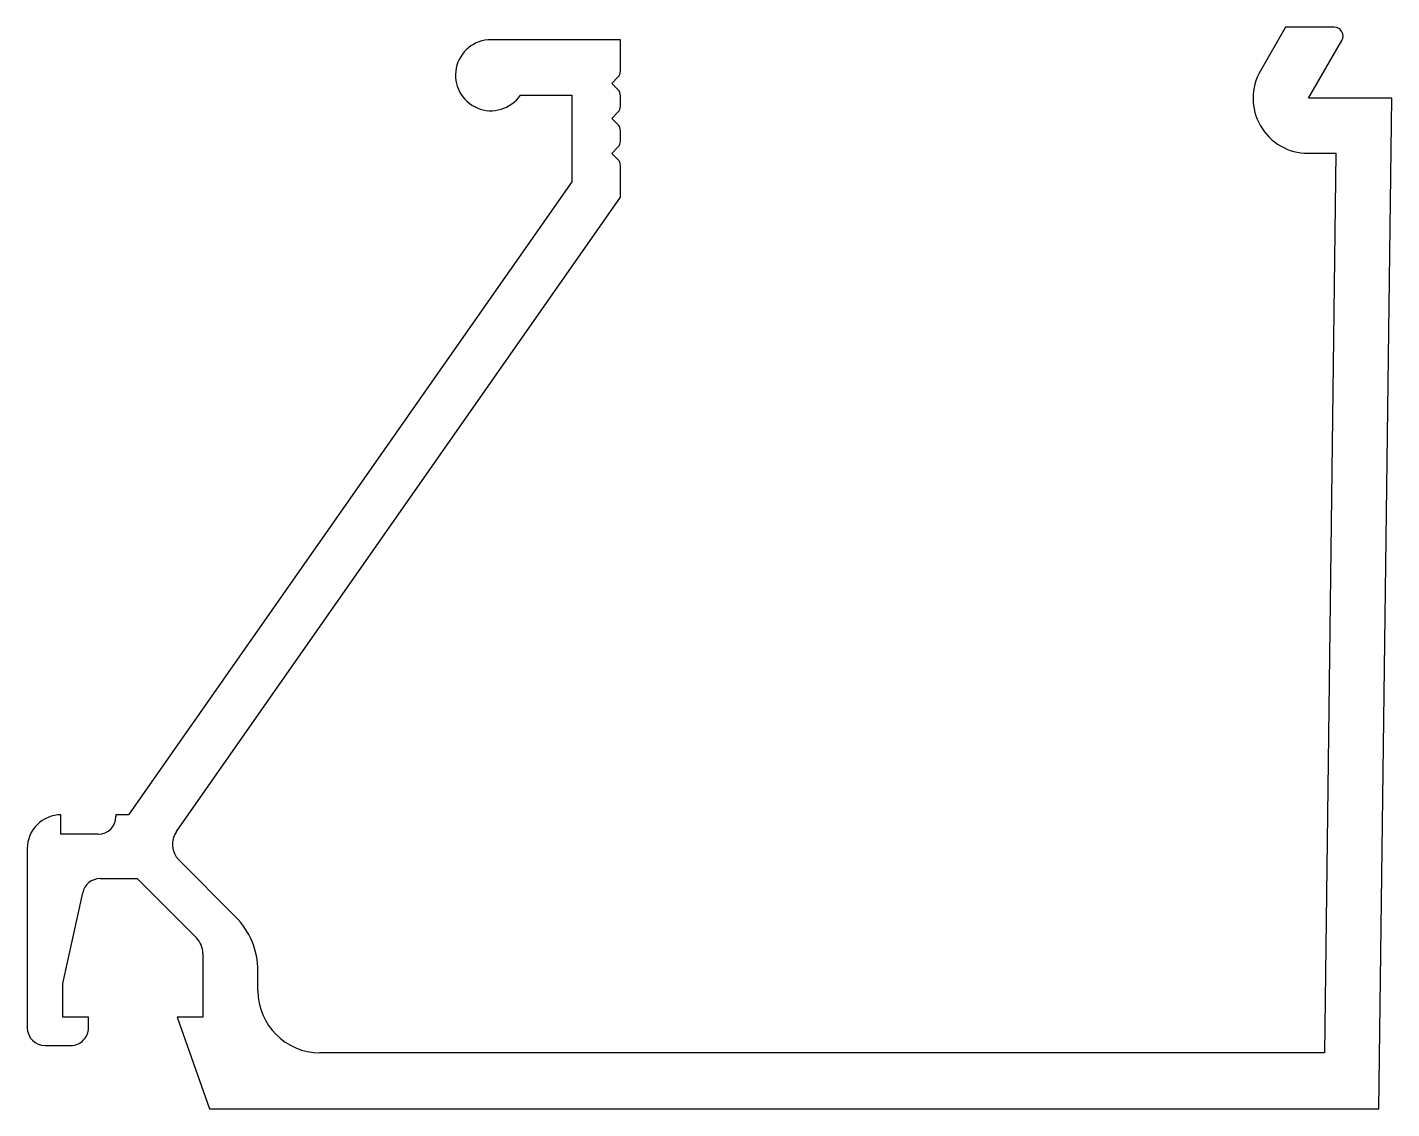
# Model space of a CAD drawing. Extents: x -24.2 to 14.9, y 6.1 to 37.
import ezdxf

# ---------------------------------------------------------------- set-up
doc = ezdxf.new("R2010")
doc.units = 0
doc.layers.get('0').update_dxf_attribs({"linetype": 'CONTINUOUS'})

msp = doc.modelspace()

# ---------------------------------------------------------------- linework, layer by layer
for p, q in [((11.854, 37.008), (11.136, 35.763)), ((13.25, 37.008), (11.854, 37.008)), ((-7.187, 36.652), (-10.895, 36.652)), ((-7.187, 35.754), (-7.187, 36.652)), ((12.512, 34.976), (13.469, 36.627)), ((-7.437, 35.4), (-7.26, 35.577)), ((-7.26, 35.223), (-7.437, 35.4)), ((-10.055, 35.065), (-8.584, 35.065)), ((-8.584, 35.065), (-8.584, 32.588)), ((-7.187, 34.754), (-7.187, 35.046)), ((14.895, 34.976), (12.512, 34.976)), ((14.524, 6.052), (14.895, 34.976)), ((-7.437, 34.4), (-7.26, 34.577)), ((-7.26, 34.223), (-7.437, 34.4)), ((-7.187, 33.754), (-7.187, 34.047)), ((-7.437, 33.4), (-7.26, 33.577)), ((-7.26, 33.223), (-7.437, 33.4)), ((12.499, 33.401), (13.299, 33.401)), ((13.299, 33.401), (12.969, 7.652)), ((-7.187, 32.148), (-7.187, 33.047)), ((-8.584, 32.588), (-21.274, 14.465)), ((-19.904, 13.986), (-7.187, 32.148)), ((-23.207, 13.907), (-23.207, 14.465)), ((-21.274, 14.465), (-21.632, 14.465)), ((-21.632, 14.465), (-21.632, 14.415)), ((-22.14, 13.907), (-23.207, 13.907)), ((-24.172, 13.5), (-24.172, 8.369)), ((-18.216, 11.557), (-19.833, 13.173)), ((-22.089, 12.637), (-21.024, 12.637)), ((-21.024, 12.637), (-19.33, 10.945)), ((-23.156, 9.639), (-22.586, 12.234)), ((-19.144, 10.495), (-19.144, 8.674)), ((-17.569, 9.43), (-17.569, 9.994)), ((-23.156, 8.674), (-23.156, 9.639)), ((-22.419, 8.674), (-23.156, 8.674)), ((-22.419, 8.369), (-22.419, 8.674)), ((-19.144, 8.674), (-19.881, 8.674)), ((-19.881, 8.674), (-18.959, 6.052)), ((-23.664, 7.861), (-22.927, 7.861)), ((12.969, 7.652), (-15.791, 7.652)), ((-18.959, 6.052), (14.524, 6.052))]:
    msp.add_line(p, q)
for centre, radius, start, end in [((13.25, 36.754), 0.254, 329.8963, 90), ((-10.895, 35.636), 1.016, 90, 325.7711), ((-7.437, 35.754), 0.25, 315, 0), ((12.499, 34.976), 1.575, 149.9918, 270), ((-7.437, 35.046), 0.25, 360, 45), ((-7.437, 34.754), 0.25, 315, 360), ((-7.437, 34.047), 0.25, 0, 45), ((-7.437, 33.754), 0.25, 315, 0), ((-7.437, 33.047), 0.25, 0, 45), ((-23.207, 13.5), 0.965, 90, 180.0011), ((-22.14, 14.415), 0.508, 270, 0), ((-19.384, 13.622), 0.635, 145.0011, 225), ((-22.089, 12.129), 0.508, 90, 168), ((-19.779, 9.994), 2.21, 360, 45), ((-19.779, 10.495), 0.635, 360, 45.0476), ((-15.791, 9.43), 1.778, 180, 270), ((-23.664, 8.369), 0.508, 180.0012, 270), ((-22.927, 8.369), 0.508, 270, 0.0012)]:
    msp.add_arc(centre, radius, start, end)

doc.saveas('drawing.dxf')
